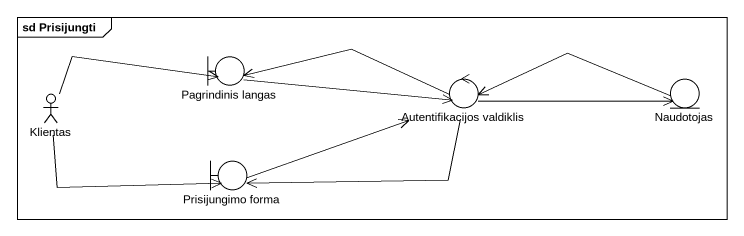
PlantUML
@startuml
mainframe sd Prisijungti
boundary "Pagrindinis langas" as Pagrindinis_langas
actor Klientas
control "Autentifikacijos valdiklis" as Autentifikacijos_valdiklis
entity Naudotojas
boundary "Prisijungimo forma" as Prisijungimo_forma
Pagrindinis_langas -right-> Autentifikacijos_valdiklis
Klientas -right-> Pagrindinis_langas
Klientas -right-> Prisijungimo_forma
Autentifikacijos_valdiklis -left-> Pagrindinis_langas
Autentifikacijos_valdiklis -right-> Naudotojas
Autentifikacijos_valdiklis -left-> Prisijungimo_forma
Naudotojas -left-> Autentifikacijos_valdiklis
Prisijungimo_forma -right-> Autentifikacijos_valdiklis
@enduml
